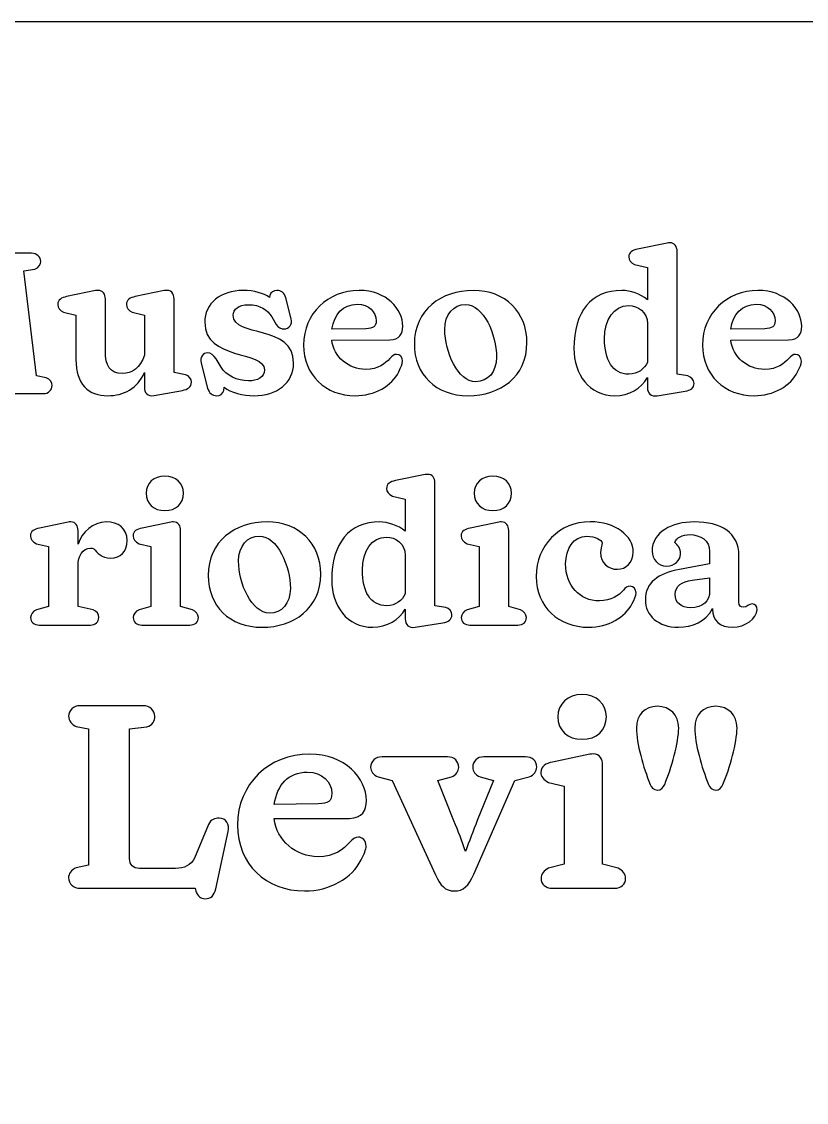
# Model space of a CAD drawing. Header units: millimetres. Extents: x -1273 to 1228, y -1403 to 598.
# Drawn here: x -359 to 4, y 98 to 598 of the extents above; entities that cross this region are included whole.
import ezdxf

# ---------------------------------------------------------------- set-up
doc = ezdxf.new("R2010")
doc.units = ezdxf.units.MM
doc.layers.get('0').update_dxf_attribs({"linetype": 'CONTINUOUS'})

msp = doc.modelspace()

# ---------------------------------------------------------------- linework, layer by layer
for p, q in [((-60.54444, 495.04184), (-74.26139, 492.28123)), ((-354.63309, 490.321664), (-367.5464, 490.321664)), ((-56.0043, 434.389269), (-56.0043, 491.211428)), ((-75.68604, 485.066588), (-69.71863, 483.730641)), ((-358.19473, 482.128549), (-353.20844, 482.929593)), ((-352.40475, 433.588225), (-358.19473, 482.128549)), ((-69.71863, 483.730641), (-69.71863, 468.857778)), ((-325.06219, 473.043052), (-338.42165, 470.282438)), ((-293.2682, 473.043084), (-306.71638, 470.28247)), ((-244.46171, 470.728624), (-244.63914, 469.92758)), ((-320.52205, 445.076886), (-320.52205, 469.21267)), ((-288.72544, 435.1016), (-288.72544, 469.21267)), ((-234.57517, 459.952326), (-237.06965, 469.658823)), ((-339.84893, 463.067798), (-334.14766, 461.731851)), ((-334.14766, 461.731851), (-334.14766, 441.249051)), ((-308.14103, 463.06783), (-302.44239, 461.731883)), ((-302.44239, 461.731883), (-302.44239, 443.208648)), ((-243.48064, 460.9308), (-241.52107, 457.369143)), ((-200.01794, 455.409578), (-215.6736, 455.161695)), ((-215.6736, 455.161695), (-215.6736, 455.164295)), ((-69.71863, 457.724), (-69.71863, 439.821772)), ((-15.47965, 455.409578), (-31.13269, 455.161695)), ((-31.13269, 455.161695), (-31.13269, 455.164295)), ((-215.75969, 450.159718), (-188.97552, 450.243208)), ((-31.22141, 450.159718), (-4.43461, 450.243208)), ((-266.99542, 437.596066), (-269.30985, 441.515195)), ((-302.44239, 435.1016), (-302.44239, 428.333142)), ((-283.38166, 434.123121), (-288.72544, 435.1016)), ((-276.25833, 439.55563), (-273.22898, 427.889568)), ((-347.95333, 432.698461), (-352.40475, 433.588225)), ((-69.71863, 432.787176), (-69.71863, 428.333144)), ((-51.01539, 433.588225), (-56.0043, 434.389269)), ((-369.6834, 425.395105), (-349.28931, 425.395105)), ((-297.89963, 424.505339), (-284.89503, 426.90848)), ((-265.65944, 426.908478), (-265.56814, 428.33314)), ((-65.17592, 424.414015), (-52.35132, 426.462295)), ((-172.58666, 387.939641), (-186.30361, 385.179027)), ((-168.0439, 327.287068), (-168.0439, 384.109227)), ((-187.72826, 377.964387), (-181.76085, 376.628435)), ((-181.76085, 376.628435), (-181.76085, 361.755577)), ((-337.70936, 365.940855), (-350.98011, 363.180241)), ((-290.2388, 365.940855), (-303.5096, 363.180241)), ((-138.47562, 365.940855), (-151.74637, 363.180241)), ((-333.16922, 355.699452), (-333.16922, 362.110439)), ((-285.69867, 326.84088), (-285.69867, 362.110439)), ((-133.93286, 326.84088), (-133.93286, 362.110439)), ((-352.40475, 355.965601), (-346.88355, 354.629649)), ((-304.93425, 355.965601), (-299.41304, 354.629649)), ((-153.17107, 355.965601), (-147.64981, 354.629649)), ((-346.88355, 354.629649), (-346.88355, 326.84088)), ((-299.41304, 354.629649), (-299.41304, 326.84088)), ((-181.76085, 350.621802), (-181.76085, 332.719574)), ((-147.64981, 354.629649), (-147.64981, 326.84088)), ((-40.95142, 352.403941), (-40.95142, 346.613963)), ((-27.41447, 328.800445), (-27.41447, 350.444372)), ((-333.16922, 326.84088), (-333.16922, 345.990345)), ((-40.95142, 346.613963), (-54.8458, 344.03078)), ((-49.05582, 339.133171), (-40.95142, 340.200361)), ((-40.95142, 340.200361), (-40.95142, 334.055526)), ((-346.88355, 326.84088), (-352.40475, 325.416218)), ((-326.13197, 325.416218), (-333.16922, 326.84088)), ((-299.41304, 326.84088), (-304.93425, 325.416218)), ((-280.17483, 325.416218), (-285.69867, 326.84088)), ((-181.76085, 325.684975), (-181.76085, 321.230943)), ((-163.05761, 326.486019), (-168.0439, 327.287068)), ((-147.64981, 326.84088), (-153.17107, 325.416218)), ((-128.41165, 325.416218), (-133.93286, 326.84088)), ((-39.61544, 325.951121), (-39.61544, 325.593649)), ((-351.07145, 318.292899), (-327.46796, 318.292899)), ((-303.59832, 318.292899), (-281.51081, 318.292899)), ((-177.21814, 317.311813), (-164.39354, 319.360094)), ((-151.83509, 318.292899), (-129.74758, 318.292899)), ((-303.16257, 280.98479), (-332.22466, 280.98479)), ((-333.95983, 271.37483), (-328.28725, 270.33373)), ((-328.28725, 270.33373), (-328.28725, 207.23105)), ((-309.29958, 270.33373), (-301.31, 271.26002)), ((-309.29958, 210.35696), (-309.29958, 270.33373)), ((-162.25392, 257.36566), (-192.47456, 257.36566)), ((-126.13116, 257.36566), (-145.35109, 257.36566)), ((-96.375, 258.52416), (-113.62491, 254.9338)), ((-90.4702, 207.6955), (-90.4702, 253.54566)), ((-194.32713, 248.10274), (-187.84308, 246.48238)), ((-187.84308, 246.48238), (-167.81168, 202.71703)), ((-166.77058, 246.48238), (-160.40135, 248.10274)), ((-159.24547, 227.7243), (-166.77058, 246.48238)), ((-149.98252, 203.06406), (-131.10967, 246.36757)), ((-140.95183, 246.48238), (-148.47698, 227.84173)), ((-147.08621, 248.10274), (-140.95183, 246.48238)), ((-131.10967, 246.36757), (-124.5108, 248.10274)), ((-115.47749, 245.55607), (-108.29937, 243.81829)), ((-108.29937, 243.81829), (-108.29937, 207.6955)), ((-221.9985, 235.59909), (-242.3482, 235.28076)), ((-272.82716, 226.10393), (-279.31121, 210.47438)), ((-242.46302, 228.77324), (-207.64226, 228.88283)), ((-269.469, 196.34777), (-263.67902, 222.86321)), ((-328.28725, 207.23105), (-333.95983, 206.07514)), ((-287.99486, 205.7255), (-304.6681, 205.7255)), ((-108.29937, 207.6955), (-115.47749, 205.84292)), ((-83.29208, 205.84292), (-90.4702, 207.6955)), ((-332.10721, 196.58), (-278.96417, 196.58)), ((-278.96417, 196.58), (-278.61714, 195.18925)), ((-113.74231, 196.58), (-85.02726, 196.58))]:
    msp.add_line(p, q)
msp.add_lwpolyline([(1227.5, -1402.5), (-1272.5, -1402.5), (-1272.5, 597.5), (1227.5, 597.5)], close=True)
for points in [[(-59.45637, 495.15926), (-59.79366, 495.15826), (-60.15479, 495.11976), (-60.54444, 495.04184)], [(-56.0043, 491.211428), (-56.0043, 493.39348), (-57.09534, 495.16779), (-59.45637, 495.15926)], [(-350.44519, 486.579965), (-350.44519, 488.628422), (-352.13936, 490.321664), (-354.63309, 490.321664)], [(-74.26139, 492.28123), (-76.75512, 491.746851), (-78.35795, 490.768371), (-78.35795, 488.630856)], [(-353.20844, 482.929593), (-351.24908, 483.46397), (-350.44519, 485.244014), (-350.44519, 486.579965)], [(-78.35795, 488.630856), (-78.35795, 487.20584), (-77.46731, 485.868162), (-75.68604, 485.066588)], [(-338.42165, 470.282438), (-340.73729, 469.837145), (-342.52084, 468.85865), (-342.52084, 466.632066)], [(-323.94802, 473.178735), (-324.29142, 473.175935), (-324.66143, 473.132115), (-325.06219, 473.043052)], [(-320.52205, 469.21267), (-320.52205, 471.238865), (-321.54437, 473.198247), (-323.94802, 473.178767)], [(-306.71638, 470.28247), (-309.03202, 469.837177), (-310.81294, 468.858682), (-310.81294, 466.632098)], [(-288.72544, 469.21267), (-288.72544, 471.528318), (-289.97286, 473.755589), (-293.2682, 473.043084)], [(-256.84011, 473.131765), (-267.08237, 473.131765), (-274.56491, 467.075474), (-274.56491, 458.436333)], [(-244.63914, 469.92758), (-247.31105, 471.797909), (-251.5854, 473.131765), (-256.8401, 473.131765)], [(-241.16621, 473.131765), (-242.68033, 473.131765), (-243.83828, 472.42083), (-244.46171, 470.728624)], [(-237.06965, 469.658823), (-237.69313, 472.06353), (-239.20685, 473.131765), (-241.16621, 473.131765)], [(-203.13605, 473.131765), (-217.5643, 473.131765), (-228.7852, 462.532908), (-228.7852, 447.837466)], [(-182.9194, 456.568089), (-182.9194, 464.405661), (-190.40002, 473.13176), (-203.13605, 473.13176)], [(-150.32172, 473.131765), (-165.19531, 473.131765), (-177.57557, 464.136566), (-177.57557, 448.372364)], [(-125.47359, 448.995982), (-125.47359, 463.067978), (-135.44819, 473.131765), (-150.32172, 473.131765)], [(-81.56473, 473.131769), (-95.72577, 473.131769), (-103.74095, 463.424585), (-103.74095, 446.235372)], [(-69.71863, 468.857778), (-73.10304, 471.529677), (-77.64591, 473.131769), (-81.56473, 473.131769)], [(-18.59777, 473.131765), (-33.02601, 473.131765), (-44.24691, 462.532908), (-44.24691, 447.837466)], [(1.62151, 456.568089), (1.62151, 464.405661), (-5.86168, 473.13176), (-18.59777, 473.13176)], [(-342.52084, 466.632066), (-342.52084, 465.296119), (-341.6302, 463.869367), (-339.84893, 463.067798)], [(-310.81294, 466.632098), (-310.81294, 465.207087), (-309.74417, 463.780335), (-308.14103, 463.06783)], [(-261.38287, 461.643134), (-261.38287, 464.404096), (-258.8905, 466.540738), (-254.34825, 466.540738)], [(-254.34825, 466.540738), (-248.9154, 466.540738), (-245.70721, 464.137081), (-243.48064, 460.9308)], [(-215.6736, 455.164295), (-214.75035, 462.153047), (-210.63874, 466.720768), (-203.93707, 466.720768)], [(-203.93707, 466.720779), (-198.59329, 466.720779), (-195.20908, 463.067453), (-195.20908, 459.148667)], [(-163.50376, 455.052101), (-163.50376, 462.088099), (-159.40528, 466.632059), (-153.88337, 466.632059)], [(-153.88337, 466.632059), (-145.60047, 466.632059), (-139.54541, 452.73664), (-139.54541, 442.316234)], [(-89.58042, 450.778111), (-89.58042, 459.684438), (-85.30456, 466.097161), (-78.44667, 466.097161)], [(-78.44667, 466.097161), (-74.17167, 466.097161), (-69.71863, 463.15686), (-69.71863, 457.724)], [(-31.13269, 455.164295), (-30.20943, 462.153047), (-26.10045, 466.720768), (-19.39878, 466.720768)], [(-19.39878, 466.720779), (-14.05495, 466.720779), (-10.67079, 463.067453), (-10.67079, 459.148667)], [(-233.41667, 439.55563), (-233.41667, 457.635476), (-261.38287, 451.133664), (-261.38287, 461.643134)], [(-274.56491, 458.436333), (-274.56491, 440.801806), (-246.86748, 445.343872), (-246.86748, 436.437545)], [(-241.52107, 457.369143), (-240.4523, 455.944133), (-239.11788, 455.320863), (-237.78195, 455.320863)], [(-237.78195, 455.320863), (-235.55533, 455.320863), (-233.86262, 457.458555), (-234.57517, 459.952326)], [(-195.20908, 459.148667), (-195.20908, 456.298646), (-196.54446, 455.587701), (-200.01794, 455.409578)], [(-188.97552, 450.243208), (-184.3442, 450.332278), (-182.9194, 453.005558), (-182.9194, 456.568089)], [(-149.16322, 430.916318), (-157.44612, 430.916318), (-163.50376, 444.720759), (-163.50376, 455.052101)], [(-10.67079, 459.148667), (-10.67079, 456.298646), (-12.00617, 455.587701), (-15.47965, 455.409578)], [(-4.43461, 450.243208), (0.19666, 450.332278), (1.62151, 453.005558), (1.62151, 456.568089)], [(-200.10665, 436.617586), (-207.95915, 436.617586), (-214.81422, 442.29482), (-215.75969, 450.159718)], [(-78.26924, 434.38926), (-85.92865, 434.38926), (-89.58042, 441.070215), (-89.58042, 450.778111)], [(-15.56837, 436.617586), (-23.42086, 436.617586), (-30.27593, 442.29482), (-31.22141, 450.159718)], [(-312.68379, 434.658055), (-318.38384, 434.658055), (-320.52205, 438.397138), (-320.52205, 445.076886)], [(-228.7852, 447.837466), (-228.7852, 434.032656), (-218.63393, 424.414011), (-204.91819, 424.414011)], [(-177.57557, 448.372364), (-177.57557, 434.300368), (-167.68787, 424.414011), (-152.63615, 424.414011)], [(-152.63615, 424.414011), (-137.94075, 424.414011), (-125.47359, 433.142715), (-125.47359, 448.995982)], [(-103.74095, 446.235372), (-103.74095, 434.389956), (-96.7951, 424.414015), (-84.77156, 424.414015)], [(-44.24691, 447.837466), (-44.24691, 434.032656), (-34.09302, 424.414011), (-20.37728, 424.414011)], [(-334.14766, 441.249051), (-334.14766, 429.670826), (-328.35895, 424.414013), (-319.36355, 424.414013)], [(-302.44239, 443.208648), (-304.31274, 437.330474), (-308.14154, 434.658055), (-312.68379, 434.658055)], [(-273.31769, 444.275804), (-275.27706, 444.275804), (-276.97083, 442.138465), (-276.25833, 439.55563)], [(-269.30985, 441.515195), (-270.46764, 443.118333), (-271.80363, 444.275804), (-273.31769, 444.275804)], [(-188.88681, 441.692626), (-191.02431, 439.287914), (-194.22847, 436.617586), (-200.10665, 436.617586)], [(-185.76869, 443.563475), (-186.83742, 443.563475), (-187.81803, 442.85045), (-188.88681, 441.692626)], [(-183.00812, 440.356674), (-183.00812, 442.405131), (-184.34364, 443.563475), (-185.76869, 443.563475)], [(-184.78762, 435.45907), (-183.71885, 437.596586), (-183.00812, 439.198855), (-183.00812, 440.356674)], [(-139.54541, 442.316234), (-139.54541, 435.3693), (-143.55224, 430.916318), (-149.16322, 430.916318)], [(-4.3459, 441.692626), (-6.48345, 439.287914), (-9.69023, 436.617586), (-15.56837, 436.617586)], [(-1.23041, 443.563475), (-2.29918, 443.563475), (-3.27717, 442.85045), (-4.3459, 441.692626)], [(1.5328, 440.356674), (1.5328, 442.405131), (0.19459, 443.563475), (-1.23041, 443.563475)], [(-0.24934, 435.45907), (0.81939, 437.596586), (1.5328, 439.198855), (1.5328, 440.356674)], [(-319.36355, 424.414013), (-312.14943, 424.414013), (-305.5596, 427.798411), (-302.44239, 435.1016)], [(-254.25954, 431.273795), (-259.60337, 431.273795), (-264.59067, 433.855412), (-266.99542, 437.596066)], [(-246.86748, 436.437545), (-246.86748, 432.964078), (-250.34076, 431.273795), (-254.25954, 431.273795)], [(-251.76505, 424.414011), (-241.16651, 424.414011), (-233.41667, 430.293053), (-233.41667, 439.55563)], [(-204.91819, 424.414011), (-196.01186, 424.414011), (-187.90483, 428.95745), (-184.78762, 435.45907)], [(-69.71863, 439.821772), (-71.14363, 436.882682), (-74.08325, 434.38926), (-78.26924, 434.38926)], [(-20.37728, 424.414011), (-11.47095, 424.414011), (-3.36659, 428.95745), (-0.24934, 435.45907)], [(-345.19275, 429.134193), (-345.19275, 430.381076), (-345.90485, 431.985956), (-347.95333, 432.698461)], [(-284.89503, 426.90848), (-282.40125, 427.353824), (-280.70975, 428.423599), (-280.70975, 430.650179)], [(-280.70975, 430.650179), (-280.70975, 432.075194), (-281.68946, 433.588743), (-283.38166, 434.123121)], [(-84.77156, 424.414015), (-78.18087, 424.414015), (-72.56868, 427.888694), (-69.71863, 432.787176)], [(-52.35132, 426.462295), (-49.6794, 426.907588), (-48.16604, 428.066821), (-48.16604, 430.115278)], [(-48.16604, 430.115278), (-48.16604, 431.718416), (-49.41225, 433.142906), (-51.01539, 433.588225)], [(-349.28931, 425.395105), (-346.79554, 425.395105), (-345.19275, 426.996672), (-345.19275, 429.134193)], [(-302.44239, 428.333142), (-302.44239, 426.017494), (-301.19497, 423.881897), (-297.89963, 424.505339)], [(-273.22898, 427.889568), (-272.51648, 425.662989), (-271.09214, 424.414011), (-269.0437, 424.414011)], [(-269.0437, 424.414011), (-267.44057, 424.414011), (-266.19385, 425.30534), (-265.65944, 426.908478)], [(-265.56814, 428.33314), (-262.62907, 426.017492), (-256.66353, 424.414011), (-251.76505, 424.414011)], [(-69.71863, 428.333144), (-69.71863, 425.483118), (-68.11499, 423.968701), (-65.17592, 424.414015)], [(-293.00206, 387.227307), (-298.16775, 387.227307), (-301.63875, 383.931624), (-301.63875, 379.300333)], [(-284.36273, 379.300333), (-284.36273, 383.931624), (-287.92544, 387.227307), (-293.00206, 387.227307)], [(-186.30361, 385.179027), (-188.79739, 384.644645), (-190.40017, 383.66356), (-190.40017, 381.526044)], [(-171.49597, 388.057056), (-171.83326, 388.055836), (-172.19701, 388.017571), (-172.58666, 387.939641)], [(-168.0439, 384.109227), (-168.0439, 386.291272), (-169.13494, 388.065579), (-171.49597, 388.057056)], [(-141.23625, 387.227307), (-146.40189, 387.227307), (-149.87552, 383.931624), (-149.87552, 379.300333)], [(-132.59693, 379.300333), (-132.59693, 383.931624), (-136.15963, 387.227307), (-141.23625, 387.227307)], [(-190.40017, 381.526044), (-190.40017, 380.101029), (-189.50948, 378.765956), (-187.72826, 377.964387)], [(-301.63875, 379.300333), (-301.63875, 374.49092), (-298.16775, 371.284644), (-293.00206, 371.284644)], [(-293.00206, 371.284644), (-287.83642, 371.284644), (-284.36273, 374.49092), (-284.36273, 379.300333)], [(-149.87552, 379.300333), (-149.87552, 374.49092), (-146.40189, 371.284644), (-141.23625, 371.284644)], [(-141.23625, 371.284644), (-136.07056, 371.284644), (-132.59693, 374.49092), (-132.59693, 379.300333)], [(-336.56908, 366.076533), (-336.91854, 366.073733), (-337.29744, 366.029913), (-337.70936, 365.940855)], [(-333.16922, 362.110439), (-333.16922, 364.136628), (-334.12282, 366.096016), (-336.56908, 366.076531)], [(-320.16456, 366.029568), (-326.22089, 366.029568), (-331.29887, 361.399499), (-333.16922, 355.699452)], [(-310.45808, 357.478976), (-310.45808, 363.089958), (-314.64265, 366.029568), (-320.16456, 366.029568)], [(-289.09858, 366.076533), (-289.44804, 366.073733), (-289.82688, 366.029913), (-290.2388, 365.940855)], [(-285.69867, 362.110439), (-285.69867, 364.136628), (-286.65227, 366.096016), (-289.09858, 366.076531)], [(-245.70893, 366.029573), (-260.58252, 366.029573), (-272.96283, 357.034369), (-272.96283, 341.270171)], [(-220.85823, 341.893789), (-220.85823, 355.965785), (-230.8354, 366.029573), (-245.70893, 366.029573)], [(-193.60695, 366.029568), (-207.76804, 366.029568), (-215.78317, 356.322384), (-215.78317, 339.133171)], [(-181.76085, 361.755577), (-185.14526, 364.427475), (-189.68818, 366.029568), (-193.60695, 366.029568)], [(-137.3354, 366.076533), (-137.68486, 366.073733), (-138.0637, 366.029913), (-138.47562, 365.940855)], [(-133.93286, 362.110439), (-133.93286, 364.136628), (-134.88909, 366.096016), (-137.3354, 366.076531)], [(-96.26018, 366.118283), (-110.51033, 366.118283), (-121.19703, 355.074102), (-121.19703, 340.823979)], [(-76.30967, 352.135185), (-76.30967, 359.438369), (-84.50385, 366.118283), (-96.26018, 366.118283)], [(-48.07733, 366.029573), (-58.40871, 366.029573), (-67.58163, 361.398984), (-67.58163, 352.492657)], [(-27.41447, 350.444372), (-27.41447, 361.042905), (-35.6085, 366.029568), (-48.07733, 366.029568)], [(-350.98011, 363.180241), (-353.38481, 362.734947), (-355.16801, 361.753842), (-355.16801, 359.527258)], [(-303.5096, 363.180241), (-305.91431, 362.734947), (-307.69745, 361.753842), (-307.69745, 359.527258)], [(-151.74637, 363.180241), (-154.15108, 362.734947), (-155.93165, 361.753842), (-155.93165, 359.527258)], [(-57.07151, 356.500501), (-56.44808, 358.727081), (-53.4206, 360.150879), (-50.21432, 360.150879)], [(-50.21432, 360.150879), (-45.22677, 360.150879), (-40.95142, 357.480551), (-40.95142, 352.403941)], [(-355.16801, 359.527258), (-355.16801, 358.280375), (-354.2751, 356.856233), (-352.40475, 355.965601)], [(-318.02757, 349.285856), (-313.57438, 349.285856), (-310.45808, 352.13518), (-310.45808, 357.478976)], [(-307.69745, 359.527258), (-307.69745, 358.280375), (-306.80459, 356.856233), (-304.93425, 355.965601)], [(-258.88839, 347.949909), (-258.88839, 354.985907), (-254.79254, 359.527256), (-249.27063, 359.527256)], [(-249.27063, 359.527256), (-240.98773, 359.527256), (-234.93267, 345.634448), (-234.93267, 335.214042)], [(-201.62264, 343.675918), (-201.62264, 352.582245), (-197.34678, 358.994964), (-190.48889, 358.994964)], [(-190.48889, 358.994964), (-186.21384, 358.994964), (-181.76085, 356.054662), (-181.76085, 350.621802)], [(-155.93165, 359.527258), (-155.93165, 358.280375), (-155.04141, 356.856233), (-153.17107, 355.965601)], [(-107.57136, 346.702673), (-107.57136, 353.560543), (-103.91889, 359.438541), (-97.77354, 359.438541)], [(-97.77354, 359.438541), (-93.85471, 359.438541), (-91.00391, 357.748076), (-90.64763, 356.323065)], [(-90.64763, 356.323065), (-90.91474, 354.898055), (-91.45127, 353.204637), (-91.45127, 351.957754)], [(-54.3996, 351.15671), (-54.3996, 354.006736), (-55.73558, 355.342677), (-57.07151, 356.500501)], [(-333.16922, 345.990345), (-333.16922, 349.998194), (-331.03086, 353.917319), (-327.37924, 353.917319)], [(-327.37924, 353.917319), (-326.75581, 353.917319), (-326.31112, 353.829309), (-325.86583, 353.651172)], [(-325.86583, 353.651172), (-324.26269, 351.869907), (-322.39164, 349.285856), (-318.02757, 349.285856)], [(-91.45127, 351.957754), (-91.45127, 346.970208), (-87.70993, 344.119495), (-83.61301, 344.119495)], [(-83.61301, 344.119495), (-79.60517, 344.119495), (-76.30967, 347.325766), (-76.30967, 352.135185)], [(-67.58163, 352.492657), (-67.58163, 348.841062), (-64.90977, 345.635488), (-60.90193, 345.635488)], [(-60.90193, 345.635488), (-57.16124, 345.635488), (-54.3996, 348.306684), (-54.3996, 351.15671)], [(-244.55043, 323.814126), (-252.83333, 323.814126), (-258.88839, 337.618572), (-258.88839, 347.949909)], [(-91.98356, 329.512778), (-101.06798, 329.512778), (-107.57136, 336.460394), (-107.57136, 346.702673)], [(-272.96283, 341.270171), (-272.96283, 327.19817), (-263.07503, 317.311818), (-248.02336, 317.311818)], [(-248.02336, 317.311818), (-233.32791, 317.311818), (-220.85823, 326.040528), (-220.85823, 341.893789)], [(-190.31146, 327.287068), (-197.97092, 327.287068), (-201.62264, 333.968022), (-201.62264, 343.675918)], [(-121.19703, 340.823979), (-121.19703, 326.662919), (-110.68827, 317.311813), (-96.97253, 317.311813)], [(-54.8458, 344.03078), (-64.8209, 342.160451), (-70.69975, 337.974312), (-70.69975, 330.047681)], [(-234.93267, 335.214042), (-234.93267, 328.267107), (-238.93945, 323.814126), (-244.55043, 323.814126)], [(-215.78317, 339.133171), (-215.78317, 327.287754), (-208.83474, 317.311813), (-196.81116, 317.311813)], [(-77.73432, 336.283842), (-78.89216, 336.283842), (-79.96185, 335.570817), (-80.85243, 334.412993)], [(-74.97374, 333.077046), (-74.97374, 335.214562), (-76.30932, 336.283842), (-77.73432, 336.283842)], [(-56.89408, 332.630859), (-56.89408, 336.282453), (-53.77617, 338.50973), (-49.05582, 339.133171)], [(-181.76085, 332.719574), (-183.18585, 329.78049), (-186.12552, 327.287068), (-190.31146, 327.287068)], [(-80.85243, 334.412993), (-82.98998, 332.008286), (-86.4616, 329.512778), (-91.98356, 329.512778)], [(-76.84459, 328.268153), (-75.77586, 330.316609), (-74.97374, 331.830158), (-74.97374, 333.077046)], [(-70.69975, 330.047681), (-70.69975, 322.833556), (-64.82171, 317.311813), (-55.29195, 317.311813)], [(-49.85684, 326.308588), (-53.95375, 326.308588), (-56.89408, 328.53395), (-56.89408, 332.630859)], [(-40.95142, 334.055526), (-40.95142, 329.513298), (-44.06772, 326.308588), (-49.85684, 326.308588)], [(-352.40475, 325.416218), (-354.09696, 324.614649), (-355.07929, 323.279576), (-355.07929, 321.854561)], [(-323.54883, 321.854561), (-323.54883, 323.36864), (-324.43977, 324.792777), (-326.13197, 325.416218)], [(-304.93425, 325.416218), (-306.62646, 324.703713), (-307.60616, 323.279925), (-307.60616, 321.765846)], [(-277.50297, 321.765846), (-277.50297, 323.279925), (-278.57169, 324.703713), (-280.17483, 325.416218)], [(-196.81116, 317.311813), (-190.22052, 317.311813), (-184.61085, 320.786497), (-181.76085, 325.684975)], [(-160.20826, 323.013077), (-160.20826, 324.616215), (-161.45447, 326.040705), (-163.05761, 326.486019)], [(-153.17107, 325.416218), (-154.86328, 324.703713), (-155.84293, 323.279925), (-155.84293, 321.765846)], [(-125.73974, 321.765846), (-125.73974, 323.279925), (-126.80851, 324.703713), (-128.41165, 325.416218)], [(-96.97253, 317.311813), (-87.79899, 317.311813), (-79.96185, 321.855596), (-76.84459, 328.268153)], [(-55.29195, 317.311813), (-49.14656, 317.311813), (-42.73264, 319.89482), (-39.61544, 325.951121)], [(-39.61544, 325.593649), (-39.61544, 320.42798), (-36.23072, 317.311813), (-30.35253, 317.311813)], [(-30.35253, 317.311813), (-24.38532, 317.311813), (-19.13041, 321.497437), (-19.04134, 325.416218)], [(-25.45491, 326.574734), (-26.70182, 326.574734), (-27.41447, 327.286366), (-27.41447, 328.800445)], [(-21.17834, 328.088116), (-22.87055, 328.088116), (-23.58461, 326.574734), (-25.45491, 326.574734)], [(-19.04134, 325.416218), (-19.04134, 327.10842), (-19.84236, 328.088116), (-21.17834, 328.088116)], [(-355.07929, 321.854561), (-355.07929, 319.806109), (-353.56522, 318.292899), (-351.07145, 318.292899)], [(-327.46796, 318.292899), (-325.06325, 318.292899), (-323.54883, 319.806109), (-323.54883, 321.854561)], [(-307.60616, 321.765846), (-307.60616, 319.717394), (-306.09209, 318.292899), (-303.59832, 318.292899)], [(-281.51081, 318.292899), (-279.01704, 318.292899), (-277.50297, 319.717394), (-277.50297, 321.765846)], [(-181.76085, 321.230943), (-181.76085, 318.380917), (-180.15721, 316.8665), (-177.21814, 317.311813)], [(-164.39354, 319.360094), (-161.72168, 319.805387), (-160.20826, 320.96462), (-160.20826, 323.013077)], [(-155.84293, 321.765846), (-155.84293, 319.717394), (-154.32886, 318.292899), (-151.83509, 318.292899)], [(-129.74758, 318.292899), (-127.25381, 318.292899), (-125.73974, 319.717394), (-125.73974, 321.765846)], [(-99.96275, 286.1955), (-106.67815, 286.1955), (-111.19567, 281.91217), (-111.19567, 275.89148)], [(-88.73245, 275.89148), (-88.73245, 281.91217), (-93.36317, 286.1955), (-99.96275, 286.1955)], [(-332.22466, 280.98479), (-335.3508, 280.98479), (-337.5502, 278.78671), (-337.5502, 276.12371)], [(-297.6048, 276.23852), (-297.72043, 278.78574), (-299.92064, 280.98479), (-303.16257, 280.98479)], [(-65.11331, 280.75256), (-70.90238, 280.75256), (-74.83807, 276.81723), (-74.83807, 270.68077)], [(-55.2711, 270.68077), (-55.2711, 276.81723), (-59.32419, 280.75256), (-65.11331, 280.75256)], [(-38.136, 280.75256), (-43.92512, 280.75256), (-47.86076, 276.81723), (-47.86076, 270.68077)], [(-28.2938, 270.68077), (-28.2938, 276.81723), (-32.34688, 280.75256), (-38.136, 280.75256)], [(-337.5502, 276.12371), (-337.5502, 274.03962), (-336.04391, 272.30109), (-333.95983, 271.37483)], [(-301.31, 271.26002), (-298.64702, 271.83893), (-297.6048, 274.15444), (-297.6048, 276.23852)], [(-111.19567, 275.89148), (-111.19567, 269.63923), (-106.67815, 265.47004), (-99.96275, 265.47004)], [(-99.96275, 265.47004), (-93.24739, 265.47004), (-88.73245, 269.63923), (-88.73245, 275.89148)], [(-74.83807, 270.68077), (-74.83807, 263.73382), (-71.59756, 252.27141), (-68.47141, 244.62978)], [(-61.75515, 244.62978), (-58.629, 252.03985), (-55.2711, 264.08116), (-55.2711, 270.68077)], [(-47.86076, 270.68077), (-47.86076, 263.73382), (-44.62025, 252.27141), (-41.49411, 244.62978)], [(-34.77785, 244.62978), (-31.6517, 252.03985), (-28.2938, 264.08116), (-28.2938, 270.68077)], [(-226.05068, 258.63898), (-244.80739, 258.63898), (-259.39721, 244.86101), (-259.39721, 225.75691)], [(-199.7675, 237.10465), (-199.7675, 247.2935), (-209.49377, 258.63898), (-226.05068, 258.63898)], [(-192.47456, 257.36566), (-195.71643, 257.36566), (-197.80005, 255.28075), (-197.80005, 252.50197)], [(-157.04324, 252.50197), (-157.04324, 255.28075), (-159.01199, 257.36566), (-162.25392, 257.36566)], [(-145.35109, 257.36566), (-148.59301, 257.36566), (-150.56177, 255.28075), (-150.56177, 252.50197)], [(-120.92043, 252.61939), (-120.92043, 255.39817), (-123.00506, 257.36566), (-126.13116, 257.36566)], [(-94.89032, 258.69898), (-95.34465, 258.69498), (-95.83948, 258.63998), (-96.375, 258.52416)], [(-90.4702, 253.54566), (-90.4702, 256.17971), (-91.71015, 258.7243), (-94.89032, 258.69898)], [(-242.3482, 235.28076), (-241.14724, 244.36465), (-235.80311, 250.30235), (-227.09178, 250.30235)], [(-227.09178, 250.30235), (-220.14487, 250.30235), (-215.74667, 245.5546), (-215.74667, 240.46017)], [(-197.80005, 252.50197), (-197.80005, 250.76524), (-196.64277, 249.029), (-194.32713, 248.10274)], [(-160.40135, 248.10274), (-158.31727, 248.91321), (-157.04324, 250.64945), (-157.04324, 252.50197)], [(-150.56177, 252.50197), (-150.56177, 250.76524), (-149.40185, 249.029), (-147.08621, 248.10274)], [(-124.5108, 248.10274), (-122.19516, 249.029), (-120.92043, 250.76687), (-120.92043, 252.61939)], [(-113.62491, 254.9338), (-116.75106, 254.35488), (-119.06786, 253.08208), (-119.06786, 250.18753)], [(-119.06786, 250.18753), (-119.06786, 248.56657), (-117.90895, 246.71389), (-115.47749, 245.55607)], [(-215.74667, 240.46017), (-215.74667, 236.75514), (-217.48295, 235.83066), (-221.9985, 235.59909)], [(-68.47141, 244.62978), (-67.89252, 243.24039), (-66.73422, 241.9657), (-65.11331, 241.9657)], [(-65.11331, 241.9657), (-63.49234, 241.9657), (-62.33404, 243.1246), (-61.75515, 244.62978)], [(-41.49411, 244.62978), (-40.91521, 243.24039), (-39.75692, 241.9657), (-38.136, 241.9657)], [(-38.136, 241.9657), (-36.51504, 241.9657), (-35.35674, 243.1246), (-34.77785, 244.62978)], [(-207.64226, 228.88283), (-201.62158, 228.9986), (-199.7675, 232.47335), (-199.7675, 237.10465)], [(-267.84865, 229.00022), (-269.81695, 229.00022), (-271.66937, 228.41958), (-272.82716, 226.10393)], [(-263.67902, 222.86321), (-262.98435, 225.98934), (-264.7225, 229.00022), (-267.84865, 229.00022)], [(-259.39721, 225.75691), (-259.39721, 207.81064), (-246.19821, 195.30669), (-228.36773, 195.30669)], [(-222.11327, 211.16846), (-232.3215, 211.16846), (-241.23393, 218.54884), (-242.46302, 228.77324)], [(-153.9173, 213.60031), (-155.30665, 218.11582), (-157.39295, 223.09301), (-159.24547, 227.7243)], [(-148.47698, 227.84173), (-150.3295, 223.21043), (-152.29634, 218.11582), (-153.9173, 213.60031)], [(-203.47264, 220.19916), (-204.86204, 220.19916), (-206.13546, 219.27249), (-207.52487, 217.76732)], [(-199.88489, 216.03215), (-199.88489, 218.69515), (-201.62012, 220.19916), (-203.47264, 220.19916)], [(-207.52487, 217.76732), (-210.30362, 214.64119), (-214.47163, 211.16846), (-222.11327, 211.16846)], [(-202.19932, 209.66291), (-200.80996, 212.44169), (-199.88489, 214.52698), (-199.88489, 216.03215)], [(-304.6681, 205.7255), (-307.67842, 205.7255), (-309.29958, 207.34662), (-309.29958, 210.35696)], [(-279.31121, 210.47438), (-280.81634, 207.23247), (-284.17404, 205.7255), (-287.99486, 205.7255)], [(-333.95983, 206.07514), (-336.39125, 205.0331), (-337.5502, 203.06464), (-337.5502, 201.44368)], [(-228.36773, 195.30669), (-216.78949, 195.30669), (-206.2517, 201.2108), (-202.19932, 209.66291)], [(-115.47749, 205.84292), (-117.67734, 204.91666), (-118.95304, 203.06495), (-118.95304, 201.09665)], [(-79.81653, 201.09665), (-79.81653, 203.06495), (-81.208, 204.91666), (-83.29208, 205.84292)], [(-337.5502, 201.44368), (-337.5502, 198.6649), (-335.34913, 196.58), (-332.10721, 196.58)], [(-167.81168, 202.71703), (-165.38026, 197.73838), (-163.41297, 195.30669), (-159.01321, 195.30669)], [(-159.01321, 195.30669), (-154.84505, 195.30669), (-152.52971, 197.62228), (-149.98252, 203.06406)], [(-118.95304, 201.09665), (-118.95304, 198.43366), (-116.98423, 196.58), (-113.74231, 196.58)], [(-85.02726, 196.58), (-81.78533, 196.58), (-79.81653, 198.43366), (-79.81653, 201.09665)], [(-278.61714, 195.18925), (-277.80668, 192.9894), (-276.53154, 191.71632), (-274.44752, 191.71631)], [(-274.44752, 191.71631), (-271.66876, 191.71632), (-270.16373, 193.10587), (-269.469, 196.34777)]]:
    msp.add_open_spline(points, degree=3)

doc.saveas('drawing.dxf')
